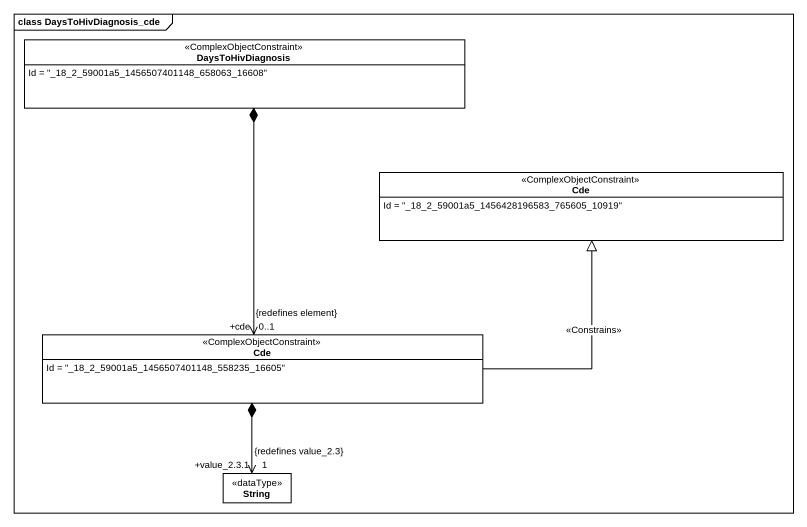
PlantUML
@startuml
mainframe class DaysToHivDiagnosis_cde
hide circle
hide empty members
class DaysToHivDiagnosis <<ComplexObjectConstraint>> {
  Id = "_18_2_59001a5_1456507401148_658063_16608"
}
class Cde <<ComplexObjectConstraint>> {
  Id = "_18_2_59001a5_1456428196583_765605_10919"
}
class "Cde" as Cde_2 <<ComplexObjectConstraint>> {
  Id = "_18_2_59001a5_1456507401148_558235_16605"
}
class String <<dataType>>
DaysToHivDiagnosis *--> "+cde\n0..1\n{redefines element}" Cde_2
Cde_2 -right-|> Cde : <<Constrains>>
Cde_2 *--> "+value_2.3.1\n1\n{redefines value_2.3}" String
@enduml
